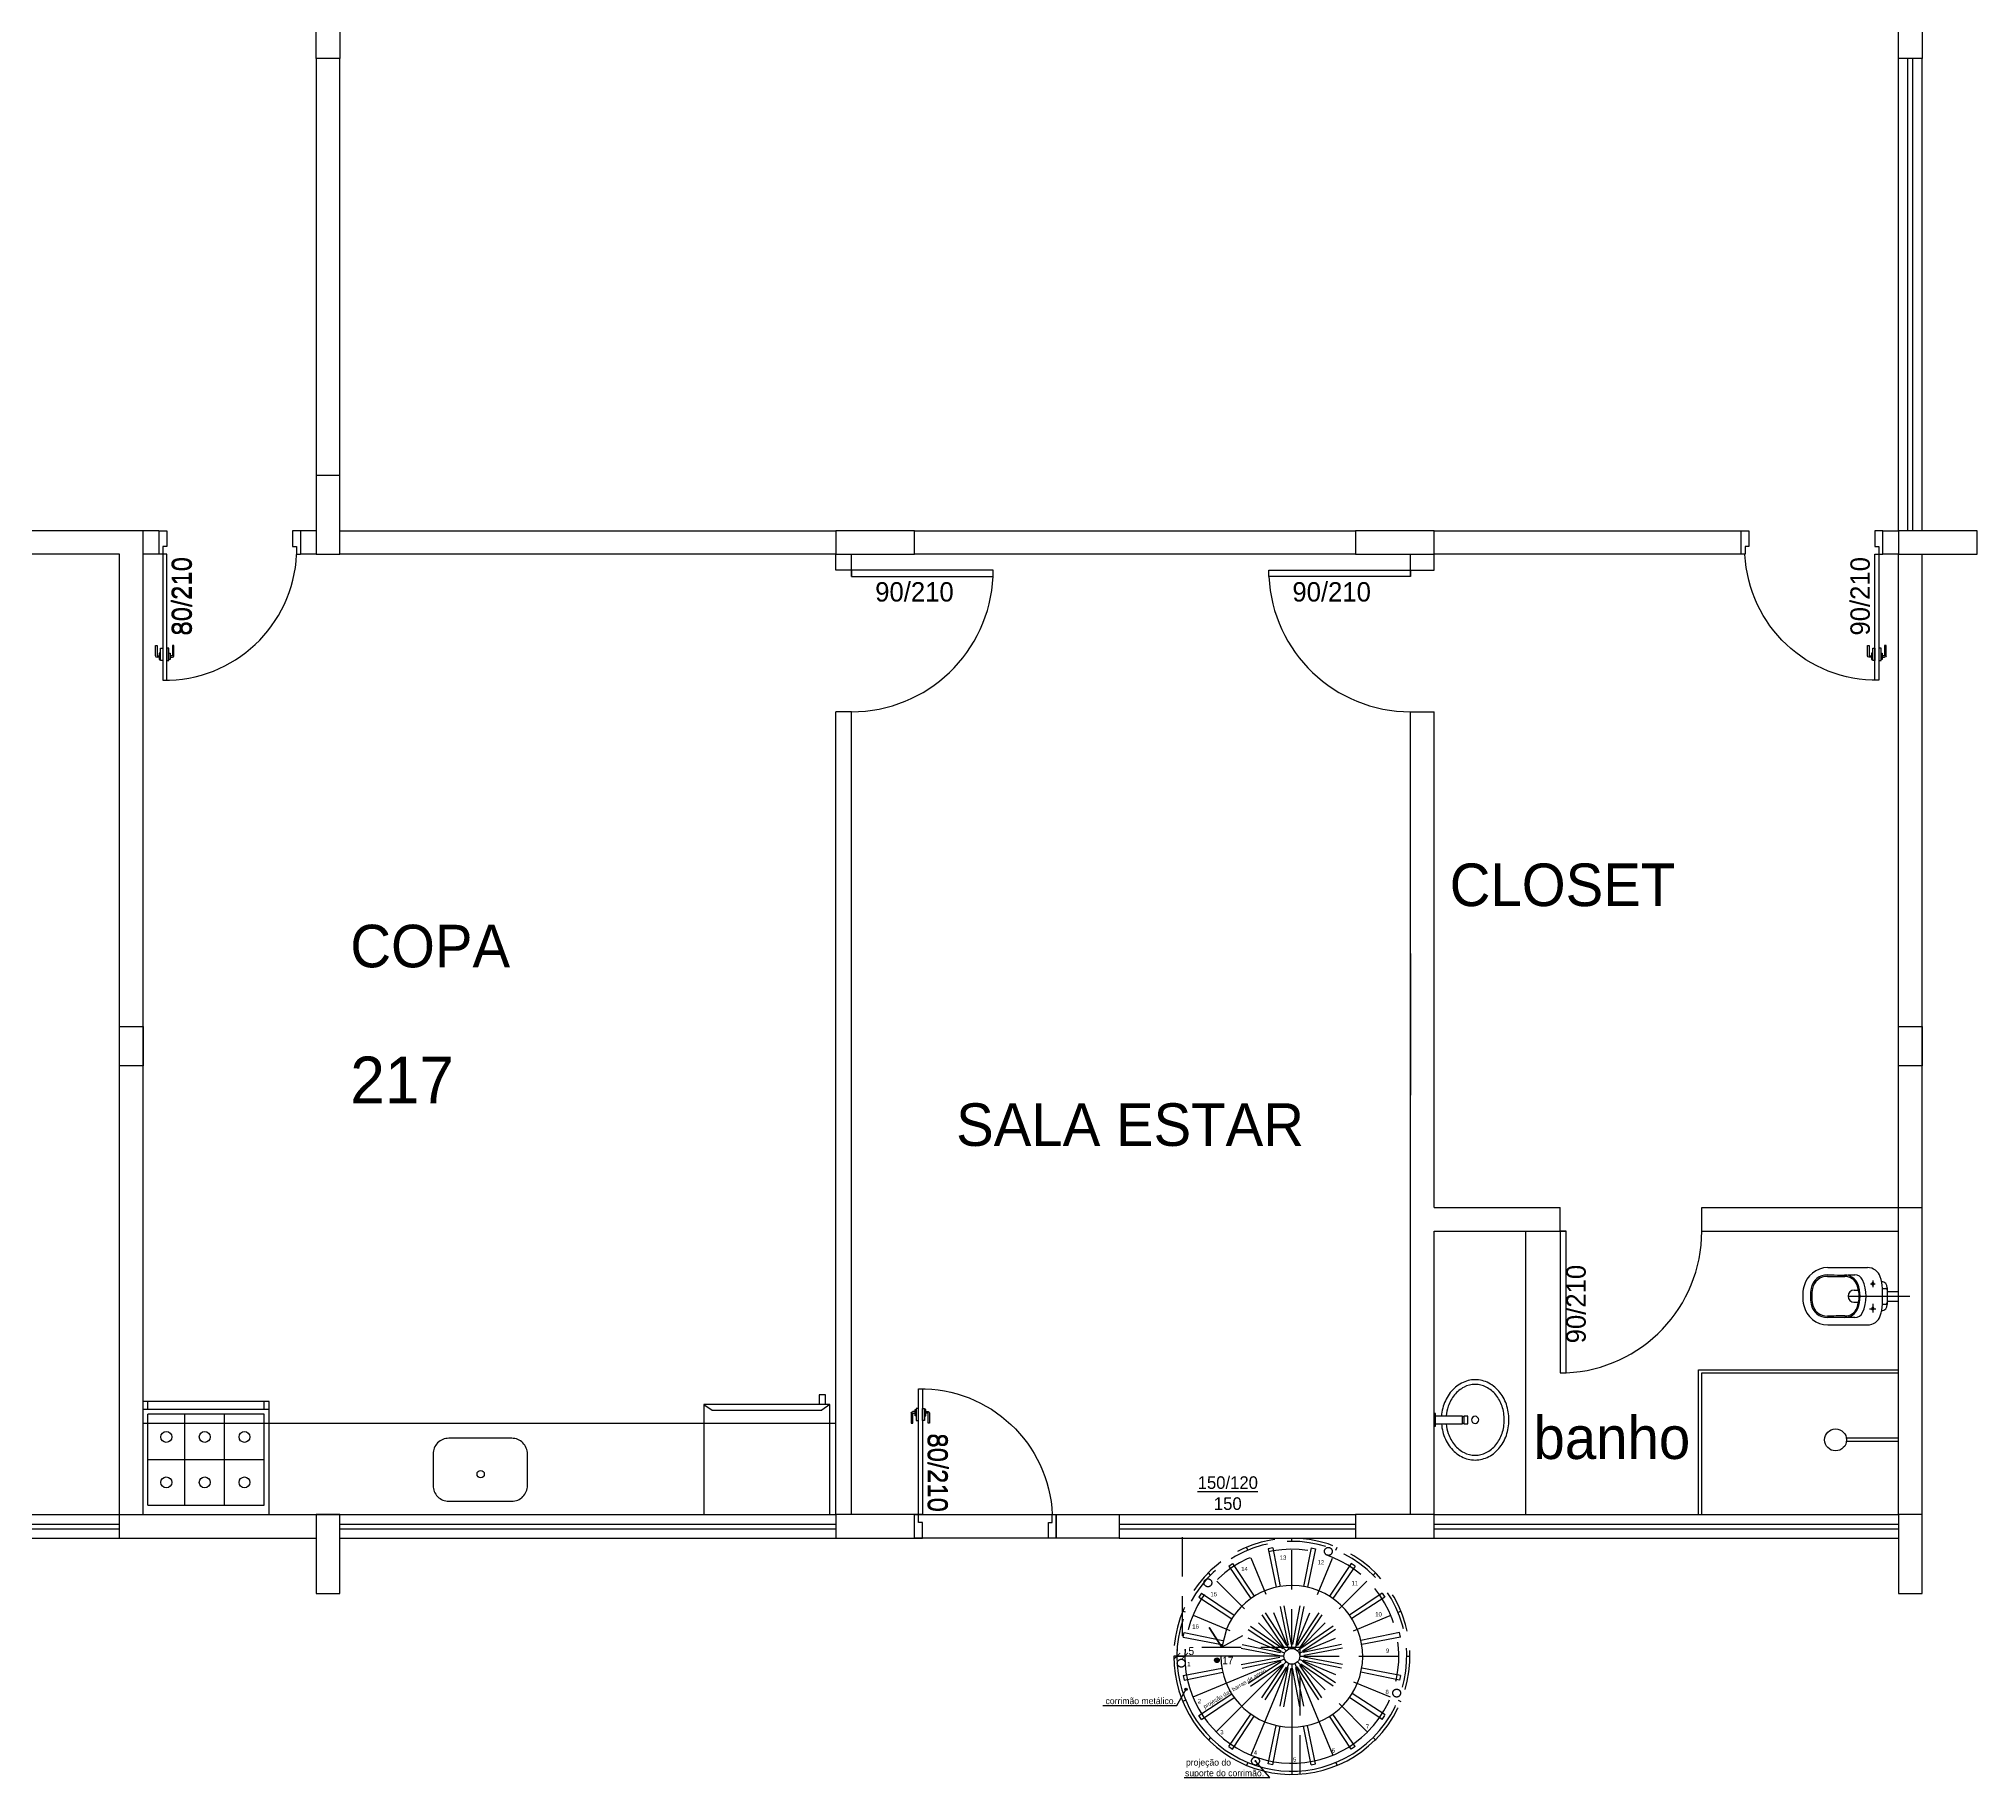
# Model space of a CAD drawing. Header units: inches. Extents: x 1211 to 1586, y 4594 to 4984.
# Drawn here: x 1486.7 to 1499.02, y 4615.58 to 4626.63 of the extents above; entities that cross this region are included whole.
import ezdxf

# ---------------------------------------------------------------- set-up
doc = ezdxf.new("R2010")
doc.units = ezdxf.units.IN
doc.header["$MEASUREMENT"] = 0
doc.linetypes.add('CENTER', pattern=[2, 1.25, -0.25, 0.25, -0.25])
doc.linetypes.add('DASHED2', pattern=[0.375, 0.25, -0.125])
for name, color, linetype in [('.5', 5, 'Continuous'), ('0.1', 1, 'Continuous'), ('0.8', 8, 'Continuous'), ('005', 1, 'Continuous'), ('01', 1, 'Continuous'), ('02', 2, 'Continuous'), ('03', 3, 'Continuous'), ('1', 1, 'Continuous'), ('2', 2, 'Continuous'), ('Capa4', 4, 'Continuous'), ('Vão', 2, 'Continuous')]:
    doc.layers.add(name, color=color, linetype=linetype)

# ---------------------------------------------------------------- blocks, each defined once
blk = doc.blocks.new('torn_ acion_ autom_ parede _banh__ - generica_1-274-XX and - 02 APR')
at = {"layer": '0.8'}
for p, q in [((85, -55), (85, -65)), ((85, -65), (165, -65)), ((90, -55), (160, -55)), ((100, -65), (100, -235)), ((150, -235), (150, -65)), ((165, -65), (165, -55)), ((100, -235), (150, -235)), ((150, -245), (100, -245)), ((100, -245), (100, -269)), ((105, -235), (105, -245)), ((145, -245), (145, -235)), ((150, -269), (150, -245)), ((100, -269), (150, -269))]:
    blk.add_line(p, q, dxfattribs=at)
blk = doc.blocks.new('VASO')
at = {"color": 0, "linetype": 'Continuous'}
blk.add_lwpolyline([(-0.00148, -0.01507, 0.111499), (0.00148, -0.01507)], format="xyb", dxfattribs=at)
at = {"layer": '0.8', "linetype": 'ByBlock', "ltscale": 0.01}
for p, q in [((-0.00076, -0.00178), (-0.00076, 0)), ((0.00076, -0.00178), (0.00076, 0))]:
    blk.add_line(p, q, dxfattribs=at)
at = {"layer": '0.8', "linetype": 'CENTER', "ltscale": 0.01}
blk.add_line((0, -0.00807), (0, 0.00178), dxfattribs=at)
at = {"layer": '0.8', "linetype": 'ByBlock'}
for points in [[(-0.0031, -0.00289, 0.319419), (-0.00455, -0.00493)], [(-0.00126, -0.00255, 0.074714), (-0.0031, -0.00289)], [(-0.00134, -0.00178, 0.378909), (-0.00234, -0.00267)], [(0.00126, -0.00255, 0.017899), (-0.00126, -0.00255)], [(-0.00101, -0.00178, 0.414213), (-0.00124, -0.002)], [(0.00124, -0.002, 0.414213), (0.00101, -0.00178)], [(0.0031, -0.00289, 0.074714), (0.00126, -0.00255)], [(0.00234, -0.00267, 0.378909), (0.00134, -0.00178)], [(0.00455, -0.00493, 0.319888), (0.0031, -0.00289)], [(-0.0026, -0.00571, 0.297228), (-0.00339, -0.00695)], [(0.00261, -0.00571, 0.221331), (-0.0026, -0.00571)], [(-0.00198, -0.0039, 1), (-0.00198, -0.00428)], [(-0.00198, -0.00428, 1), (-0.00198, -0.0039)], [(0.00197, -0.00649, 0.196765), (-0.00197, -0.00649)], [(0.00198, -0.0039, 1), (0.00198, -0.00428)], [(0.00198, -0.00428, 1), (0.00198, -0.0039)], [(0.00339, -0.00695, 0.295957), (0.00261, -0.00571)], [(-0.00339, -0.01131, 0.008003), (-0.00339, -0.00695)], [(-0.00197, -0.00649, 0.306213), (-0.00337, -0.00858)], [(-0.00316, -0.01131, 0.00507), (-0.00314, -0.00855)], [(-0.0018, -0.00659, 0.312502), (-0.00314, -0.00855)], [(0.0018, -0.00659, 0.184122), (-0.0018, -0.00659)], [(-0.00097, -0.00706, 0.999992), (0.00097, -0.00706)], [(0.00314, -0.00855, 0.312273), (0.0018, -0.00659)], [(0.00337, -0.00858, 0.306739), (0.00197, -0.00649)], [(0.00314, -0.00855, 0.00507), (0.00316, -0.01131)], [(0.00339, -0.00695, 0.008013), (0.00339, -0.01131)], [(-0.00455, -0.01124, 0.35064), (-0.00148, -0.01507)], [(-0.00339, -0.01131, 0.366179), (-0.00128, -0.01389)], [(-0.00316, -0.01131, 0.365737), (-0.00124, -0.01367)], [(0.00124, -0.01367, 0.365737), (0.00316, -0.01131)], [(0.00128, -0.01389, 0.365737), (0.00339, -0.01131)], [(0.00148, -0.01507, 0.35064), (0.00455, -0.01124)], [(-0.00128, -0.01389, 0.09251), (0.00128, -0.01389)], [(-0.00124, -0.01367, 0.092572), (0.00124, -0.01367)]]:
    blk.add_lwpolyline(points, format="xyb", dxfattribs=at)
for points in [[(-0.00134, -0.00178), (0.00134, -0.00178)], [(-0.00124, -0.00256), (-0.00124, -0.002)], [(0.00124, -0.00256), (0.00124, -0.002)], [(-0.00455, -0.01124), (-0.00455, -0.00493)], [(0.00455, -0.01124), (0.00455, -0.00493)], [(-0.00097, -0.00706), (-0.00097, -0.00635)], [(0.00097, -0.00708), (0.00097, -0.00635)]]:
    blk.add_lwpolyline(points, dxfattribs=at)
at = {"layer": '0.8', "linetype": 'CENTER'}
for points in [[(-0.00252, -0.00409), (-0.00144, -0.00409)], [(-0.00198, -0.00446), (-0.00198, -0.00372)], [(0.00119, -0.00409), (0.00258, -0.00409)], [(0.00198, -0.00461), (0.00198, -0.0036)]]:
    blk.add_lwpolyline(points, dxfattribs=at)
blk = doc.blocks.new('A$C651E2A38')
at = {"layer": '0.1'}
for p, q in [((0.875, 0.95), (0.85, 0.95)), ((0.85, 0.95), (0.85, 0.15)), ((0.875, 0.15), (0.875, 0.95)), ((0.804, 0.794), (0.804, 0.73)), ((0.828, 0.804), (0.814, 0.804)), ((0.814, 0.73), (0.814, 0.794)), ((0.814, 0.794), (0.828, 0.794)), ((0.897, 0.804), (0.911, 0.804)), ((0.911, 0.794), (0.897, 0.794)), ((0.911, 0.73), (0.911, 0.794)), ((0.921, 0.794), (0.921, 0.73)), ((0.804, 0.73), (0.814, 0.73)), ((0.921, 0.73), (0.911, 0.73)), ((0.85, 0.15), (0.875, 0.15))]:
    blk.add_line(p, q, dxfattribs=at)
for points in [[(0.828, 0.817), (0.836, 0.817), (0.836, 0.777), (0.828, 0.777)], [(0.85, 0.825), (0.836, 0.825), (0.836, 0.747), (0.85, 0.747)], [(0.875, 0.825), (0.889, 0.825), (0.889, 0.747), (0.875, 0.747)], [(0.897, 0.817), (0.889, 0.817), (0.889, 0.777), (0.897, 0.777)]]:
    blk.add_lwpolyline(points, close=True, dxfattribs=at)
for points in [[(0, 0), (0.05, 0), (0.05, 0.1), (0.025, 0.1), (0.025, 0.15), (0, 0.15)], [(0.9, 0), (0.85, 0), (0.85, 0.1), (0.875, 0.1), (0.875, 0.15), (0.9, 0.15)]]:
    blk.add_lwpolyline(points, dxfattribs=at)
for centre, radius, start, end in [((0.862, 0.112), 0.838, 89.1457, 177.3829), ((0.814, 0.794), 0.01, 90, 180), ((0.911, 0.794), 0.01, 0, 90)]:
    blk.add_arc(centre, radius, start, end, dxfattribs=at)
blk = doc.blocks.new('_ARCHTICK')
at = {"color": 0, "linetype": 'ByBlock', "ltscale": 0.05, "const_width": 0.15}
blk.add_lwpolyline([(-0.5, -0.5), (0.5, 0.5)], dxfattribs=at)

msp = doc.modelspace()

# ---------------------------------------------------------------- hatches: boundary and pattern name
at = {"layer": '1'}
for points in [[(1493.9981, 4616.1474, 1), (1493.9838, 4616.1474, 1)], [(1494.4395, 4615.6909, 1), (1494.4253, 4615.6909, 1)]]:
    msp.add_hatch(color=1, dxfattribs=at).paths.add_polyline_path(points)
at = {"layer": '2'}
msp.add_hatch(color=256, dxfattribs=at).paths.add_polyline_path([(1494.1726, 4616.3318, 1), (1494.2026, 4616.3318, 1)])

# ---------------------------------------------------------------- linework, layer by layer
at = {"layer": '.5'}
for p, q in [((1493.1667, 4617.1067), (1493.1667, 4617.2567)), ((1493.1667, 4617.2567), (1493.5667, 4617.2567)), ((1493.5667, 4617.1067), (1493.1667, 4617.1067))]:
    msp.add_line(p, q, dxfattribs=at)
for points in [[(1488.6167, 4626.7567), (1488.6167, 4626.5067), (1488.4667, 4626.5067), (1488.4667, 4626.7567), (1488.6167, 4626.7567)], [(1498.6667, 4626.7567), (1498.6667, 4626.5067), (1498.5167, 4626.5067), (1498.5167, 4626.7567), (1498.6667, 4626.7567)], [(1488.6167, 4623.3567), (1488.6167, 4623.8567), (1488.4667, 4623.8567), (1488.4667, 4623.3567), (1488.6167, 4623.3567)], [(1499.0167, 4623.5067), (1498.5167, 4623.5067), (1498.5167, 4623.3567), (1499.0167, 4623.3567), (1499.0167, 4623.5067)], [(1487.3667, 4620.3567), (1487.3667, 4620.1067), (1487.2167, 4620.1067), (1487.2167, 4620.3567), (1487.3667, 4620.3567)], [(1498.6667, 4620.3567), (1498.6667, 4620.1067), (1498.5167, 4620.1067), (1498.5167, 4620.3567), (1498.6667, 4620.3567)], [(1488.6167, 4616.7567), (1488.6167, 4617.2567), (1488.4667, 4617.2567), (1488.4667, 4616.7567), (1488.6167, 4616.7567)], [(1492.2667, 4617.2567), (1491.7667, 4617.2567), (1491.7667, 4617.1067), (1492.2667, 4617.1067), (1492.2667, 4617.2567)], [(1493.5667, 4617.2567), (1493.5667, 4617.1067)], [(1495.5667, 4617.2567), (1495.0667, 4617.2567), (1495.0667, 4617.1067), (1495.5667, 4617.1067), (1495.5667, 4617.2567)], [(1498.5167, 4617.2567), (1498.5167, 4616.7567), (1498.6667, 4616.7567), (1498.6667, 4617.2567), (1498.5167, 4617.2567)]]:
    msp.add_lwpolyline(points, dxfattribs=at)
for p, q in [((1488.4667, 4626.5067), (1488.4667, 4623.8567)), ((1488.6167, 4623.8567), (1488.6167, 4626.5067)), ((1487.3667, 4623.5067), (1483.2917, 4623.5067)), ((1487.4667, 4623.5067), (1487.1167, 4623.5067)), ((1487.3667, 4617.2567), (1487.3667, 4623.5067)), ((1487.4667, 4623.5067), (1487.4667, 4623.3567)), ((1488.4667, 4623.5067), (1488.3667, 4623.5067)), ((1488.3667, 4623.5067), (1488.3667, 4623.3567)), ((1488.6167, 4623.5067), (1491.7667, 4623.5067)), ((1492.2667, 4623.5067), (1495.0667, 4623.5067)), ((1495.5667, 4623.5067), (1497.5167, 4623.5067)), ((1497.5167, 4623.3567), (1497.5167, 4623.5067)), ((1498.4167, 4623.3567), (1498.4167, 4623.5067)), ((1498.4167, 4623.5067), (1498.5167, 4623.5067)), ((1487.2167, 4623.3567), (1483.2917, 4623.3567)), ((1487.2167, 4617.1067), (1487.2167, 4623.3567)), ((1487.4667, 4623.3567), (1487.3667, 4623.3567)), ((1488.4667, 4623.3567), (1488.3667, 4623.3567)), ((1491.7667, 4623.3567), (1488.6167, 4623.3567)), ((1491.7667, 4623.2567), (1491.7667, 4623.3567)), ((1491.8667, 4623.2167), (1491.8667, 4623.3567)), ((1495.0667, 4623.3567), (1492.2667, 4623.3567)), ((1495.4167, 4623.2167), (1495.4167, 4623.3567)), ((1497.5167, 4623.3567), (1495.5667, 4623.3567)), ((1495.5667, 4623.2567), (1495.5667, 4623.3567)), ((1498.5167, 4623.3567), (1498.4167, 4623.3567)), ((1498.5167, 4617.2567), (1498.5167, 4623.3567)), ((1498.6667, 4617.1067), (1498.6667, 4623.3567)), ((1491.8667, 4623.2567), (1491.7667, 4623.2567)), ((1495.4167, 4623.2567), (1495.5667, 4623.2567)), ((1491.7667, 4617.2567), (1491.7667, 4622.3567)), ((1491.8667, 4622.3567), (1491.7667, 4622.3567)), ((1491.8667, 4617.2567), (1491.8667, 4622.3567)), ((1495.4167, 4617.2567), (1495.4167, 4622.3567)), ((1495.4167, 4622.3567), (1495.5667, 4622.3567)), ((1495.5667, 4619.2067), (1495.5667, 4622.3567)), ((1495.4167, 4620.8205), (1495.4167, 4619.9205)), ((1495.5667, 4619.2067), (1496.3667, 4619.2067)), ((1496.3667, 4619.0567), (1496.3667, 4619.2067)), ((1497.2667, 4619.2067), (1498.6667, 4619.2067)), ((1497.2667, 4619.0567), (1497.2667, 4619.2067)), ((1498.6667, 4617.2567), (1498.6667, 4619.2067)), ((1495.5667, 4619.0567), (1496.4067, 4619.0567)), ((1495.5667, 4617.2567), (1495.5667, 4619.0567)), ((1497.2667, 4619.0567), (1498.5167, 4619.0567)), ((1498.5167, 4617.2567), (1498.5167, 4619.0567)), ((1487.2167, 4617.2567), (1488.4667, 4617.2567)), ((1487.2167, 4617.1067), (1487.2167, 4617.2567)), ((1488.4667, 4617.2567), (1488.6167, 4617.2567)), ((1487.2167, 4617.1067), (1488.4667, 4617.1067))]:
    msp.add_line(p, q)
for points in [[(1492.2667, 4623.5067), (1491.7667, 4623.5067), (1491.7667, 4623.3567), (1492.2667, 4623.3567), (1492.2667, 4623.5067)], [(1495.5667, 4623.5067), (1495.0667, 4623.5067), (1495.0667, 4623.3567), (1495.5667, 4623.3567), (1495.5667, 4623.5067)]]:
    msp.add_lwpolyline(points)
at = {"layer": '0.8'}
for p, q in [((1491.7007, 4618.0173), (1491.6607, 4618.0173)), ((1491.6607, 4618.0173), (1491.6607, 4617.9567)), ((1491.7007, 4617.9567), (1491.7007, 4618.0173)), ((1487.3667, 4617.2567), (1487.3667, 4617.9749)), ((1488.1667, 4617.9749), (1487.3667, 4617.9749)), ((1488.1667, 4617.9249), (1487.3667, 4617.9249)), ((1487.3967, 4617.9249), (1487.3967, 4617.9749)), ((1487.3967, 4617.3167), (1487.3967, 4617.8949)), ((1488.1367, 4617.8949), (1487.3967, 4617.8949)), ((1487.6317, 4617.3167), (1487.6317, 4617.8949)), ((1487.8842, 4617.3167), (1487.8842, 4617.8949)), ((1488.1367, 4617.9249), (1488.1367, 4617.9749)), ((1488.1367, 4617.3167), (1488.1367, 4617.8949)), ((1488.1667, 4617.2567), (1488.1667, 4617.9749)), ((1490.9291, 4617.9567), (1490.9803, 4617.9194)), ((1490.9803, 4617.9194), (1491.6779, 4617.9194)), ((1491.7291, 4617.9567), (1491.6779, 4617.9194)), ((1498.5167, 4617.7416), (1498.186, 4617.7416)), ((1498.5167, 4617.7216), (1498.186, 4617.7216)), ((1487.3967, 4617.6058), (1488.1367, 4617.6058)), ((1487.3967, 4617.3167), (1488.1367, 4617.3167)), ((1487.3667, 4617.2567), (1488.1667, 4617.2567))]:
    msp.add_line(p, q, dxfattribs=at)
for points in [[(1492.7667, 4623.2167), (1492.7667, 4623.2567), (1491.8667, 4623.2567), (1491.8667, 4623.2167)], [(1496.3667, 4618.1567), (1496.4067, 4618.1567), (1496.4067, 4619.0567), (1496.3667, 4619.0567)], [(1491.7291, 4617.2567), (1491.7291, 4617.9567), (1490.9291, 4617.9567), (1490.9291, 4617.2567)]]:
    msp.add_lwpolyline(points, close=True, dxfattribs=at)
msp.add_lwpolyline([(1489.8084, 4617.4415), (1489.8084, 4617.6415, 0.4142136), (1489.7084, 4617.7415), (1489.3084, 4617.7415, 0.4142136), (1489.2084, 4617.6415), (1489.2084, 4617.4415, 0.4142136), (1489.3084, 4617.3415), (1489.7084, 4617.3415, 0.4142136)], format="xyb", close=True, dxfattribs=at)
for centre, radius in [((1487.5142, 4617.7504), 0.0346), ((1487.758, 4617.7504), 0.0346), ((1488.0105, 4617.7504), 0.0346), ((1498.1167, 4617.7316), 0.07), ((1489.5108, 4617.5142), 0.0232), ((1487.5142, 4617.4613), 0.0346), ((1487.758, 4617.4613), 0.0346), ((1488.0105, 4617.4613), 0.0346)]:
    msp.add_circle(centre, radius, dxfattribs=at)
for centre, start, end in [((1491.8667, 4623.2567), 270, 357.45268), ((1496.3667, 4619.0567), 272.54732, 0)]:
    msp.add_arc(centre, 0.9, start, end, dxfattribs=at)
at = {"layer": '005', "linetype": 'DASHED2'}
for p, q in [((1494.5415, 4617.046), (1494.512, 4617.0402)), ((1494.512, 4617.0402), (1494.6443, 4616.4026)), ((1494.5415, 4617.046), (1494.6633, 4616.4064)), ((1494.7851, 4617.046), (1494.6631, 4616.4074)), ((1494.8145, 4617.0402), (1494.6824, 4616.4029)), ((1494.7851, 4617.046), (1494.8145, 4617.0402)), ((1494.262, 4616.9303), (1494.2869, 4616.9469)), ((1494.262, 4616.9303), (1494.6279, 4616.3921)), ((1494.2869, 4616.9469), (1494.6441, 4616.4036)), ((1495.0396, 4616.9469), (1494.6826, 4616.4036)), ((1495.0646, 4616.9303), (1494.6986, 4616.3921)), ((1495.0646, 4616.9303), (1495.0396, 4616.9469)), ((1494.0897, 4616.758), (1494.073, 4616.733)), ((1494.073, 4616.733), (1494.6164, 4616.3759)), ((1494.0897, 4616.758), (1494.6275, 4616.3927)), ((1495.2368, 4616.758), (1494.699, 4616.3927)), ((1495.2535, 4616.733), (1494.7092, 4616.3757)), ((1495.2368, 4616.758), (1495.2535, 4616.733)), ((1493.974, 4616.4785), (1493.9798, 4616.508)), ((1493.974, 4616.4785), (1494.6136, 4616.3567)), ((1493.9798, 4616.508), (1494.6174, 4616.3757)), ((1495.3467, 4616.508), (1494.7092, 4616.3757)), ((1495.3526, 4616.4785), (1494.7133, 4616.3567)), ((1495.3526, 4616.4785), (1495.3467, 4616.508)), ((1493.974, 4616.2349), (1494.6136, 4616.3567)), ((1493.9798, 4616.2055), (1494.6174, 4616.3377)), ((1494.073, 4615.9804), (1494.6174, 4616.3377)), ((1494.0897, 4615.9554), (1494.6275, 4616.3208)), ((1494.262, 4615.7831), (1494.6279, 4616.3214)), ((1494.2869, 4615.7665), (1494.6441, 4616.3098)), ((1494.512, 4615.6732), (1494.6443, 4616.3108)), ((1494.5415, 4615.6674), (1494.6633, 4616.307)), ((1494.7851, 4615.6674), (1494.6633, 4616.307)), ((1495.0396, 4615.7665), (1494.6823, 4616.3108)), ((1494.8145, 4615.6732), (1494.6824, 4616.3105)), ((1495.0646, 4615.7831), (1494.6986, 4616.3214)), ((1495.2368, 4615.9554), (1494.6986, 4616.3214)), ((1495.3467, 4616.2055), (1494.7092, 4616.3377)), ((1495.2556, 4615.9854), (1494.7105, 4616.3374)), ((1495.3526, 4616.2349), (1494.7133, 4616.3567)), ((1493.974, 4616.2349), (1493.9798, 4616.2055)), ((1495.3526, 4616.2349), (1495.3467, 4616.2055)), ((1494.0897, 4615.9554), (1494.073, 4615.9804)), ((1495.2368, 4615.9554), (1495.2535, 4615.9804)), ((1494.262, 4615.7831), (1494.2869, 4615.7665)), ((1495.0646, 4615.7831), (1495.0396, 4615.7665)), ((1494.5415, 4615.6674), (1494.512, 4615.6732)), ((1494.7851, 4615.6674), (1494.8145, 4615.6732))]:
    msp.add_line(p, q, dxfattribs=at)
at = {"layer": '005'}
msp.add_line((1494.2188, 4616.4157), (1494.1382, 4616.5407), dxfattribs=at)
at = {"layer": '01', "linetype": 'DASHED2'}
for p, q in [((1494.3839, 4617.0311), (1494.3763, 4617.0496)), ((1494.6633, 4617.0867), (1494.6633, 4617.1067)), ((1494.6633, 4616.4067), (1494.6633, 4617.0367)), ((1494.9426, 4617.0311), (1494.9503, 4617.0496)), ((1494.6441, 4616.4029), (1494.4031, 4616.9849)), ((1494.6824, 4616.4029), (1494.9235, 4616.9849)), ((1494.1471, 4616.8729), (1494.1329, 4616.887)), ((1494.6279, 4616.3921), (1494.1824, 4616.8375)), ((1494.6986, 4616.3921), (1495.1441, 4616.8375)), ((1495.1795, 4616.8729), (1495.1936, 4616.887)), ((1493.9888, 4616.6361), (1493.9704, 4616.6437)), ((1495.3377, 4616.6361), (1495.3562, 4616.6437)), ((1494.6171, 4616.3758), (1494.035, 4616.6169)), ((1494.7095, 4616.3758), (1495.2915, 4616.6169)), ((1494.6986, 4616.3214), (1495.1441, 4615.8759)), ((1494.7095, 4616.3376), (1495.2915, 4616.0965)), ((1494.7133, 4616.3567), (1495.3433, 4616.3567)), ((1495.3933, 4616.3567), (1495.4133, 4616.3567)), ((1495.3377, 4616.0774), (1495.3562, 4616.0697)), ((1495.1795, 4615.8405), (1495.1936, 4615.8264))]:
    msp.add_line(p, q, dxfattribs=at)
at = {"layer": '01'}
msp.add_line((1494.2475, 4616.5289), (1494.2188, 4616.4157), dxfattribs=at)
at = {"layer": '01', "linetype": 'DASHED2'}
for centre in [(1494.8953, 4617.023), (1494.13, 4616.8235), (1493.9608, 4616.313), (1495.329, 4616.1229), (1494.4324, 4615.6909)]:
    msp.add_circle(centre, 0.025, dxfattribs=at)
for radius in [0.75, 0.73, 0.68]:
    msp.add_arc((1494.6633, 4616.3567), radius, 314.9995, 180.0005, dxfattribs=at)
at = {"layer": '01'}
msp.add_arc((1494.6633, 4616.3567), 0.45, 180, 157.5, dxfattribs=at)
at = {"layer": '02'}
for p, q in [((1497.2467, 4618.1767), (1498.5167, 4618.1767)), ((1497.2467, 4617.2567), (1497.2467, 4618.1767)), ((1497.2667, 4618.1567), (1498.5167, 4618.1567)), ((1497.2667, 4617.2567), (1497.2667, 4618.1567)), ((1494.1382, 4616.5407), (1494.2188, 4616.4157)), ((1494.3492, 4616.4871), (1494.2188, 4616.4157))]:
    msp.add_line(p, q, dxfattribs=at)
at = {"layer": '03', "linetype": 'DASHED2'}
for p, q in [((1493.9667, 4617.1127), (1493.9667, 4616.4127)), ((1494.7167, 4616.4127), (1493.9667, 4616.4127)), ((1494.7167, 4615.6067), (1494.7167, 4616.4127))]:
    msp.add_line(p, q, dxfattribs=at)
at = {"layer": '1'}
for p, q in [((1498.5167, 4623.5067), (1498.5167, 4626.5067)), ((1498.6667, 4623.5067), (1498.6667, 4626.5067)), ((1496.1467, 4619.0567), (1496.1467, 4617.2567)), ((1487.3667, 4617.8367), (1491.7667, 4617.8367)), ((1483.1167, 4617.2567), (1487.2167, 4617.2567)), ((1488.6167, 4617.2567), (1491.7667, 4617.2567)), ((1493.5667, 4617.2567), (1495.0667, 4617.2567)), ((1495.5667, 4617.2567), (1498.5167, 4617.2567)), ((1483.1167, 4617.1067), (1487.2167, 4617.1067)), ((1488.6167, 4617.1067), (1491.7667, 4617.1067)), ((1493.5667, 4617.1067), (1495.0667, 4617.1067)), ((1495.5667, 4617.1067), (1498.5167, 4617.1067)), ((1493.9333, 4616.3967), (1493.9333, 4616.3981)), ((1493.9833, 4616.3967), (1493.9833, 4616.3981)), ((1493.9333, 4616.3581), (1493.9833, 4616.3581))]:
    msp.add_line(p, q, dxfattribs=at)
at = {"layer": '1', "color": 1}
for p, q in [((1494.6633, 4616.4067), (1494.6441, 4616.4029)), ((1494.6279, 4616.3214), (1494.6171, 4616.3376)), ((1493.4635, 4616.0444), (1493.9325, 4616.0444)), ((1493.9325, 4616.0444), (1493.991, 4616.1474)), ((1494.5233, 4615.5878), (1494.4324, 4615.6909)), ((1493.979, 4615.5878), (1494.5233, 4615.5878))]:
    msp.add_line(p, q, dxfattribs=at)
at = {"layer": '1'}
msp.add_lwpolyline([(1492.2667, 4617.2567), (1493.1667, 4617.2567), (1493.1667, 4617.1067), (1492.2667, 4617.1067)], close=True, dxfattribs=at)
at = {"layer": '1', "color": 1}
msp.add_circle((1493.991, 4616.1474), 0.00712, dxfattribs=at)
at = {"layer": '1'}
for start, end in [(90, 270), (270, 90)]:
    msp.add_arc((1495.8276, 4617.8586), 0.0225, start, end, dxfattribs=at)
for points, knots in [([(1496.0426, 4617.8586), (1496.0426, 4617.8754), (1496.0397, 4617.909), (1496.0273, 4617.9576), (1496.0069, 4618.0025), (1495.9791, 4618.0422), (1495.9446, 4618.0747), (1495.9049, 4618.0986), (1495.8612, 4618.1123), (1495.8159, 4618.1151), (1495.7711, 4618.1066), (1495.7292, 4618.0875), (1495.692, 4618.0589), (1495.6609, 4618.0226), (1495.6368, 4617.98), (1495.6204, 4617.933), (1495.6149, 4617.9), (1495.6136, 4617.8833)], [0, 0, 0, 0, 50.5134798, 100.5644326, 149.7725825, 197.8824642, 244.8357102, 290.7458255, 335.9276517, 380.7726976, 425.7337752, 471.2382668, 517.6512881, 565.1890144, 613.8795522, 663.5544076, 713.8232206, 713.8232206, 713.8232206, 713.8232206]), ([(1496.0126, 4617.8586), (1496.0126, 4617.8876), (1496.0035, 4617.9449), (1495.9637, 4618.0193), (1495.9025, 4618.0709), (1495.8276, 4618.0897), (1495.7527, 4618.0709), (1495.6914, 4618.0193), (1495.6556, 4617.9522), (1495.6456, 4617.9041), (1495.6437, 4617.8833)], [0, 0, 0, 0, 87.2477529, 170.5337323, 247.8712328, 320.7099102, 393.5485877, 470.8860882, 554.1720675, 616.8917438, 616.8917438, 616.8917438, 616.8917438]), ([(1495.6136, 4617.8329), (1495.6151, 4617.8162), (1495.6206, 4617.7832), (1495.6372, 4617.7363), (1495.6613, 4617.6939), (1495.6925, 4617.6577), (1495.7297, 4617.6294), (1495.7716, 4617.6104), (1495.8163, 4617.602), (1495.8616, 4617.6049), (1495.9052, 4617.6187), (1495.9449, 4617.6427), (1495.9792, 4617.6752), (1496.0069, 4617.7148), (1496.0273, 4617.7597), (1496.0398, 4617.8082), (1496.0426, 4617.8417), (1496.0426, 4617.8586)], [0, 0, 0, 0, 50.1956274, 99.7896392, 148.3974483, 195.8546214, 242.1915716, 287.6266668, 332.5243602, 377.3111703, 422.4379161, 468.2939909, 515.1919675, 563.2437338, 612.3902613, 662.376552, 712.82374, 712.82374, 712.82374, 712.82374]), ([(1495.6438, 4617.8328), (1495.6457, 4617.8123), (1495.6557, 4617.7646), (1495.6914, 4617.6978), (1495.7527, 4617.6463), (1495.8276, 4617.6274), (1495.9025, 4617.6462), (1495.9637, 4617.6978), (1496.0035, 4617.7722), (1496.0126, 4617.8295), (1496.0126, 4617.8586)], [0, 0, 0, 0, 61.7218819, 145.0078612, 222.3453617, 295.1840392, 368.0227167, 445.3602172, 528.6461965, 615.8939494, 615.8939494, 615.8939494, 615.8939494])]:
    msp.add_open_spline(points, degree=3, knots=knots, dxfattribs=at)
at = {"layer": '2'}
for p, q in [((1494.6133, 4616.3567), (1493.9133, 4616.3567)), ((1494.6171, 4616.3376), (1494.035, 4616.0965)), ((1494.6279, 4616.3214), (1494.1824, 4615.8759)), ((1494.6441, 4616.3105), (1494.4031, 4615.7285)), ((1494.6633, 4616.3067), (1494.6633, 4615.6067)), ((1494.6824, 4616.3105), (1494.9235, 4615.7285)), ((1493.9888, 4616.0774), (1493.9704, 4616.0697)), ((1494.1471, 4615.8405), (1494.1329, 4615.8264)), ((1494.3839, 4615.6823), (1494.3763, 4615.6638)), ((1494.9426, 4615.6823), (1494.9503, 4615.6638))]:
    msp.add_line(p, q, dxfattribs=at)
for centre, radius in [((1494.6633, 4616.3567), 0.05), ((1494.1876, 4616.3318), 0.015)]:
    msp.add_circle(centre, radius, dxfattribs=at)
for radius in [0.75, 0.73, 0.68]:
    msp.add_arc((1494.6633, 4616.3567), radius, 180, 314.88443, dxfattribs=at)
msp.add_point((1495.1936, 4615.8264), dxfattribs=at)
at = {"layer": 'Capa4'}
msp.add_lwpolyline([(1494.5167, 4623.2167), (1494.5167, 4623.2567), (1495.4167, 4623.2567), (1495.4167, 4623.2167)], close=True, dxfattribs=at)
msp.add_arc((1495.4167, 4623.2567), 0.9, 182.54732, 270, dxfattribs=at)
at = {"layer": 'Vão'}
for p, q in [((1498.5767, 4623.5067), (1498.5767, 4626.5067)), ((1498.6067, 4623.5067), (1498.6067, 4626.5067)), ((1483.1167, 4617.1967), (1487.2167, 4617.1967)), ((1483.1167, 4617.1667), (1487.2167, 4617.1667)), ((1488.6167, 4617.1967), (1491.7667, 4617.1967)), ((1488.6167, 4617.1667), (1491.7667, 4617.1667)), ((1493.5667, 4617.1967), (1495.0667, 4617.1967)), ((1493.5667, 4617.1667), (1495.0667, 4617.1667)), ((1495.5667, 4617.1967), (1498.5167, 4617.1967)), ((1495.5667, 4617.1667), (1498.5167, 4617.1667))]:
    msp.add_line(p, q, dxfattribs=at)

# ---------------------------------------------------------------- block references
at = {"rotation": 180}
msp.add_blockref('A$C651E2A38', (1488.3667, 4623.5067), dxfattribs=at)
at = {"xscale": -1, "rotation": 180}
msp.add_blockref('A$C651E2A38', (1497.5167, 4623.5067), dxfattribs=at)
at = {"xscale": -1}
msp.add_blockref('A$C651E2A38', (1493.1667, 4617.1067), dxfattribs=at)
at = {"layer": '0.8', "xscale": 39.95169605745719, "yscale": 39.95169605745719, "zscale": 39.95169605745719, "rotation": 269.9998118858625}
msp.add_blockref('VASO', (1498.5167, 4618.644), dxfattribs=at)
at = {"layer": '1'}
for name, p, xscale, yscale, zscale, rotation in [('torn_ acion_ autom_ parede _banh__ - generica_1-274-XX and - 02 APR', (1495.5117, 4617.7331), 0.000999999996565748, 0.000999999996565748, 0.000999999996565748, 90), ('_ARCHTICK', (1493.9333, 4616.3581), 0.04000000000002046, 0.04000000000002046, 0.04000000000002046, 180)]:
    msp.add_blockref(name, p, dxfattribs=dict(at, xscale=xscale, yscale=yscale, zscale=zscale, rotation=rotation))
at = {"layer": '1', "xscale": 0.04000000000002046, "yscale": 0.04000000000002046, "zscale": 0.04000000000002046}
msp.add_blockref('_ARCHTICK', (1493.9833, 4616.3581), dxfattribs=at)

# ---------------------------------------------------------------- texts
at = {"layer": '0.8', "extrusion": (-3.16183e-13, -0.141435, 0.989948), "insert": (1487.6723, 4622.8408), "char_height": 0.12317, "width": 1.003463, "attachment_point": 7, "text_direction": (0, 0.989948, 0.141435)}
msp.add_mtext('80/210', dxfattribs=at)
at = {"layer": '0.8', "extrusion": (-3.162e-13, -0.141435, 0.989948), "insert": (1487.6787, 4622.8408), "char_height": 0.12317, "width": 1.003463, "attachment_point": 7, "text_direction": (0, 0.989948, 0.141435)}
msp.add_mtext('80/210', dxfattribs=at)
at = {"layer": '0.8', "extrusion": (3.16183e-13, -0.141435, 0.989948), "char_height": 0.12317, "width": 1.003463, "attachment_point": 1, "text_direction": (0, 0.989948, 0.141435)}
for insert in [(1498.2111, 4622.8408), (1496.4067, 4618.3447)]:
    msp.add_mtext('90/210', dxfattribs=dict(at, insert=insert))
at = {"layer": '0.8', "extrusion": (-0.141435, 3.16226e-13, 0.989948), "text_direction": (0.989948, 0, 0.141435)}
for s, insert, char_height, width, attachment_point in [('90/210', (1492.0168, 4623.0551), 0.12317, 1.003463, 7), ('90/210', (1494.6668, 4623.0551), 0.12317, 1.003463, 7), ('\\A1;{\\L150/120}\\P150', (1494.2565, 4617.2856, 0.0302), 0.08, 0.399436, 8)]:
    msp.add_mtext(s, dxfattribs=dict(at, insert=insert, char_height=char_height, width=width, attachment_point=attachment_point))
at = {"layer": '0.8', "extrusion": (-0.141435, -3.16192e-13, 0.989948), "char_height": 0.27054, "attachment_point": 1, "text_direction": (0.989948, 0, 0.141435)}
for s, insert, width in [('CLOSET ', (1495.6659, 4621.3928), 2.867766), ('COPA', (1488.683, 4621.0036), 2.867766), ('SALA ESTAR', (1492.5309, 4619.8694), 2.867766), ('banho', (1496.198, 4617.8806), 2.204054)]:
    msp.add_mtext(s, dxfattribs=dict(at, insert=insert, width=width))
at = {"layer": '0.8', "extrusion": (-0.141435, 3.16192e-13, 0.989948), "insert": (1488.683, 4619.8684, -0.6296), "char_height": 0.29798, "width": 4.451806, "attachment_point": 7, "text_direction": (0.989948, 0, 0.141435)}
msp.add_mtext('217', dxfattribs=at)
at = {"layer": '0.8', "extrusion": (-3.16166e-13, 0.141435, 0.989948), "insert": (1492.4723, 4617.7726), "char_height": 0.12317, "width": 1.003463, "attachment_point": 1, "text_direction": (0, -0.989948, 0.141435)}
msp.add_mtext('80/210', dxfattribs=at)
at = {"layer": '0.8', "extrusion": (-3.16183e-13, 0.141435, 0.989948), "insert": (1492.4787, 4617.7726), "char_height": 0.12317, "width": 1.003463, "attachment_point": 1, "text_direction": (0, -0.989948, 0.141435)}
msp.add_mtext('80/210', dxfattribs=at)
at = {"layer": '03'}
for s, height, p in [('14', 0.02731, (1494.3414, 4616.8977)), ('13', 0.02731, (1494.5867, 4616.9702)), ('12', 0.02731, (1494.8269, 4616.9402)), ('15', 0.02731, (1494.1462, 4616.7377)), ('11', 0.02731, (1495.0422, 4616.8077)), ('16', 0.02731, (1494.0307, 4616.5327)), ('10', 0.02731, (1495.1931, 4616.6098)), ('9', 0.0273, (1495.2612, 4616.3787)), ('1', 0.0273, (1493.9985, 4616.2935)), ('17', 0.04753, (1494.2212, 4616.306)), ('corrimão metálico.', 0.040965, (1493.4798, 4616.0529)), ('2', 0.0273, (1494.0661, 4616.0586)), ('8', 0.0273, (1495.258, 4616.1165)), ('7', 0.0273, (1495.1329, 4615.8965)), ('3', 0.0273, (1494.2087, 4615.8611)), ('projeção do', 0.040965, (1493.9906, 4615.6626)), ('4', 0.0273, (1494.4214, 4615.7311)), ('5', 0.0273, (1494.6709, 4615.688)), ('6', 0.0273, (1494.9172, 4615.7454)), ('suporte do corrimão.', 0.040965, (1493.9848, 4615.5945))]:
    msp.add_text(s, height=height, dxfattribs=at).set_placement(p)
msp.add_text('projeção das barras de apoio', height=0.025562, rotation=30.93355, dxfattribs=at).set_placement((1494.1104, 4616.0236))
at = {"layer": '1', "insert": (1494.0247, 4616.3897), "char_height": 0.05, "attachment_point": 5}
msp.add_mtext('5', dxfattribs=at)

doc.saveas('drawing.dxf')
